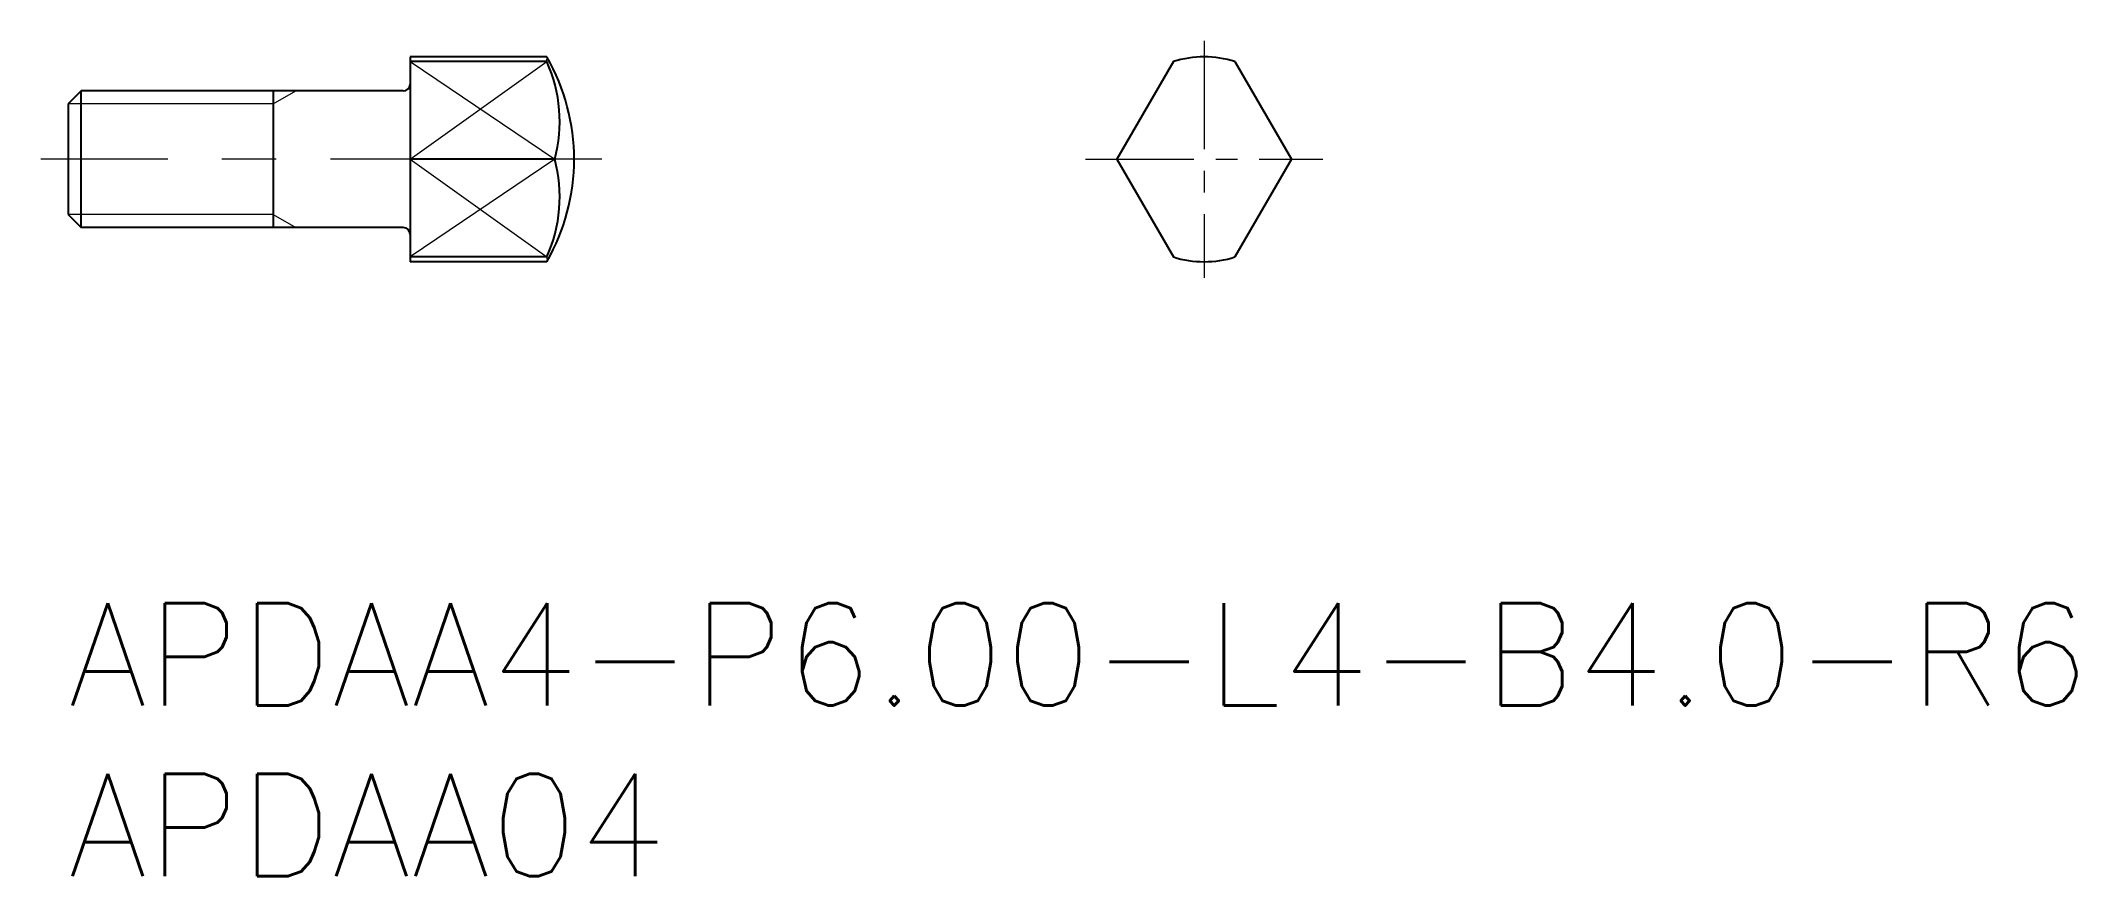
# Model space of a CAD drawing. Header units: millimetres. Extents: x -0.8 to 58.8, y -8 to 16.5.
import ezdxf

# ---------------------------------------------------------------- set-up
doc = ezdxf.new("R2010")
doc.units = ezdxf.units.MM
doc.header["$LTSCALE"] = 0.5
doc.linetypes.add('CENTER', pattern=[50.8, 31.75, -6.35, 6.35, -6.35])
for name, color, linetype, lineweight in [('MSM_CENTER', 1, 'CENTER', 13), ('MSM_CONTINUOUS', 7, 'Continuous', 25), ('MSM_NARROW', 5, 'Continuous', 13), ('MSM_PART_NUMBER', 7, 'Continuous', 25)]:
    doc.layers.add(name, color=color, linetype=linetype, lineweight=lineweight)
doc.styles.get("Standard").update_dxf_attribs({"font": 'txt.shx', "height": 1, "bigfont": 'bigfont.shx'})

msp = doc.modelspace()

# ---------------------------------------------------------------- linework, layer by layer
at = {"layer": 'MSM_CENTER', "ltscale": 0.2}
for p, q in [((33.238, 16.473), (33.238, 9.527)), ((29.765, 13), (36.711, 13))]:
    msp.add_line(p, q, dxfattribs=at)
at = {"layer": 'MSM_CENTER', "ltscale": 0.5}
msp.add_line((15.61, 13), (-0.806, 13), dxfattribs=at)
at = {"layer": 'MSM_CONTINUOUS'}
for p, q in [((10, 16), (10, 10)), ((14, 16), (10, 16)), ((14, 15.862), (10, 15.862)), ((32.338, 15.862), (30.686, 13)), ((34.138, 15.862), (35.791, 13)), ((0.379, 15), (0, 14.621)), ((9.8, 15), (0.379, 15)), ((0.379, 11), (0.379, 15)), ((6, 15), (6, 11)), ((0, 14.621), (0, 11.379)), ((14.234, 13), (10, 13)), ((30.686, 13), (32.338, 10.138)), ((35.791, 13), (34.138, 10.138)), ((0, 11.379), (0.379, 11)), ((9.8, 11), (0.379, 11)), ((14, 10.138), (10, 10.138)), ((14, 10), (10, 10))]:
    msp.add_line(p, q, dxfattribs=at)
for centre, radius, start, end in [((8.804, 13), 6, 330, 30), ((10.157, 14.107), 4.225, 344.80831, 24.53825), ((33.238, 13), 3, 72.5424, 107.4576), ((9.8, 15.2), 0.2, 270, 360), ((10.157, 11.893), 4.225, 335.46175, 15.19169), ((9.8, 10.8), 0.2, 0, 90), ((33.238, 13), 3, 252.5424, 287.4576)]:
    msp.add_arc(centre, radius, start, end, dxfattribs=at)
at = {"layer": 'MSM_NARROW'}
for p, q in [((10, 15.862), (14.234, 13)), ((10, 13), (14, 15.862)), ((14, 15.862), (14, 15.93)), ((6, 14.621), (6.656, 15)), ((6, 14.621), (0, 14.621)), ((14.234, 13), (10, 10.138)), ((10, 13), (14, 10.138)), ((6, 11.379), (0, 11.379)), ((6, 11.379), (6.656, 11)), ((14, 10.138), (14, 10.07))]:
    msp.add_line(p, q, dxfattribs=at)

# ---------------------------------------------------------------- texts
at = {"layer": 'MSM_PART_NUMBER', "char_height": 3, "attachment_point": 1}
for s, insert in [('{APDAA4-P6.00-L4-B4.0-R6}', (0, 0)), ('{APDAA04}', (0, -5))]:
    msp.add_mtext_dynamic_manual_height_columns(s, width=121.09418, gutter_width=15, heights=[0], dxfattribs=dict(at, insert=insert))

doc.saveas('drawing.dxf')
